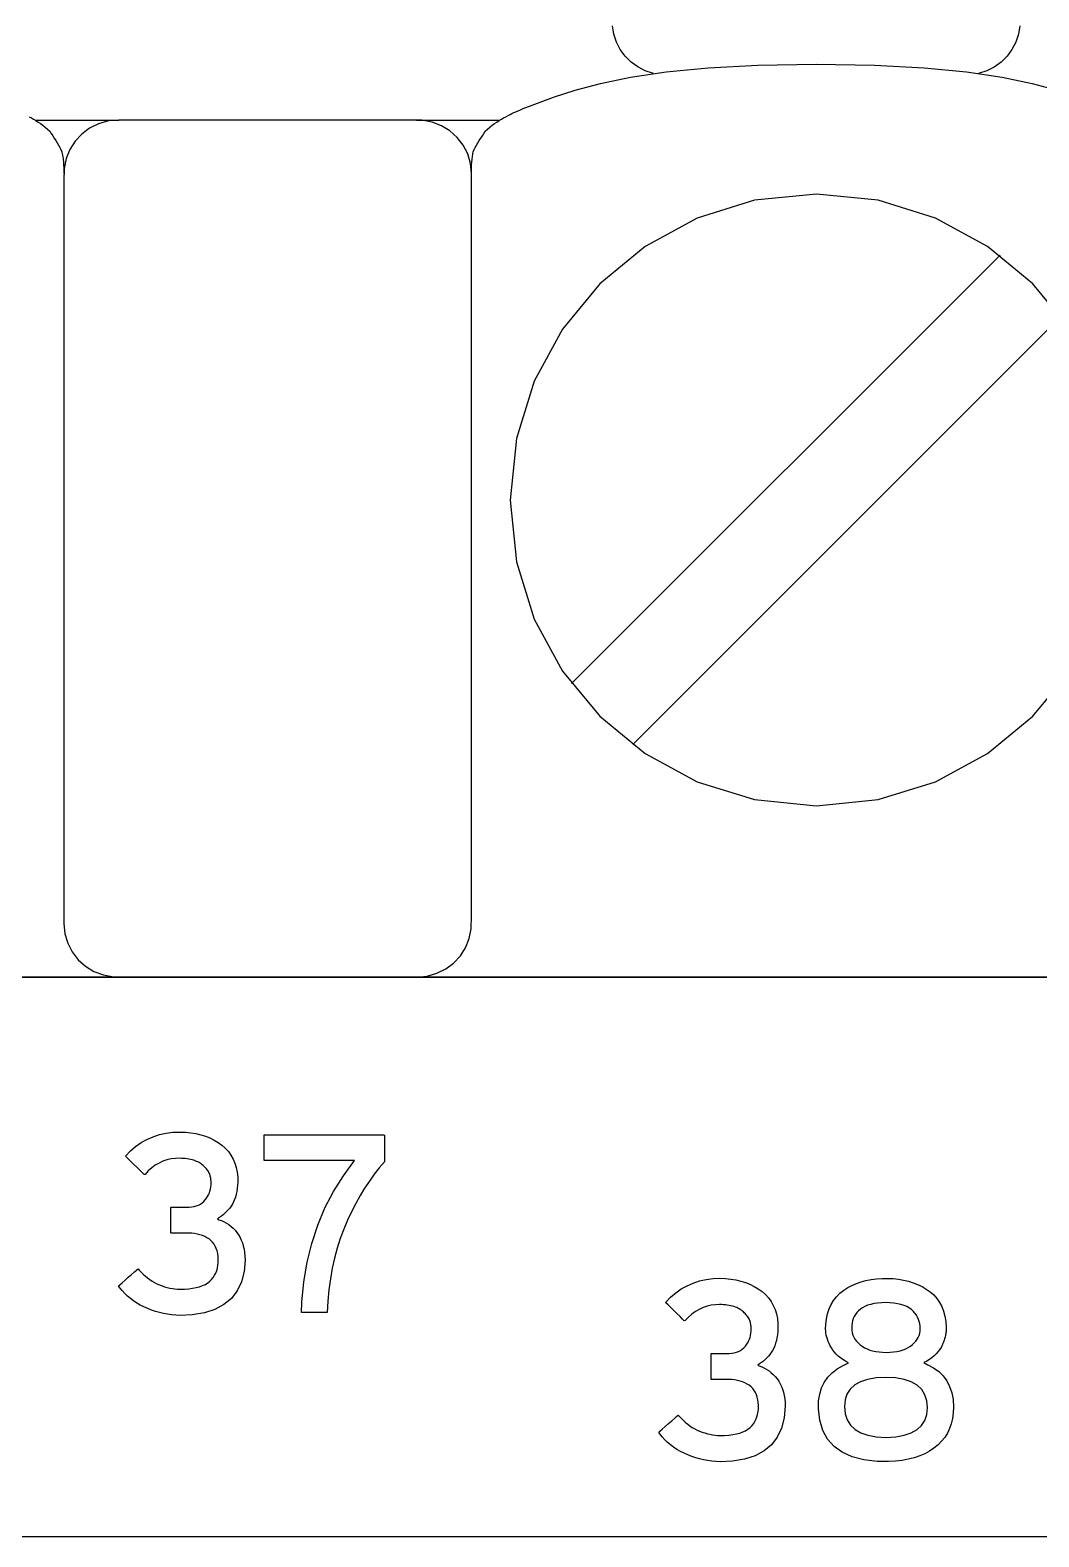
# Model space of a CAD drawing. Extents: x 1 to 47.7, y 0.2 to 35.
# Drawn here: x 38.941 to 39.492, y 8.915 to 9.739 of the extents above; entities that cross this region are included whole.
import ezdxf

# ---------------------------------------------------------------- set-up
doc = ezdxf.new("R2010")
doc.units = 0
doc.header["$MEASUREMENT"] = 0
for name, color, linetype in [('7_1__EMPTY_IO_BOARD_POSITI', 7, 'CONTINUOUS'), ('7_2___8__INDEPENDENT_INPUT', 7, 'CONTINUOUS'), ('7_3___8__OPTOISO_INDEPENDE', 7, 'CONTINUOUS'), ('7_4___24__OPTOISO_INDEPEND', 7, 'CONTINUOUS'), ('7_5___8__INDEPENDENT_INPUT', 7, 'CONTINUOUS'), ('7_6____8__INDEPENDENT_INPU', 7, 'CONTINUOUS'), ('7_7____8__OPTOISO_INDEPEND', 7, 'CONTINUOUS'), ('7_8____8__OPTOISO_INDEPEND', 7, 'CONTINUOUS'), ('8_0_____DWG', 7, 'CONTINUOUS')]:
    doc.layers.add(name, color=color, linetype=linetype)

msp = doc.modelspace()

# ---------------------------------------------------------------- linework, layer by layer
at = {"layer": '7_1__EMPTY_IO_BOARD_POSITI'}
msp.add_lwpolyline([(39.61043, 9.22089), (39.41458, 9.22089), (39.22398, 9.22089), (39.03986, 9.22089), (38.9506, 9.22089), (38.86342, 9.22089), (38.77848, 9.22089), (38.69591, 9.22089), (38.61588, 9.22089), (38.53854, 9.22089), (38.46404, 9.22089), (38.39254, 9.22089), (38.32419, 9.22089)], dxfattribs=at)
at = {"layer": '7_2___8__INDEPENDENT_INPUT'}
for points in [[(39.2817, 9.71513), (39.27726, 9.71663), (39.27317, 9.71875), (39.26949, 9.72143), (39.26627, 9.72463), (39.26359, 9.72827), (39.2615, 9.7323), (39.26007, 9.73666), (39.25935, 9.7413)], [(39.48205, 9.74129), (39.48132, 9.73663), (39.47987, 9.73225), (39.47776, 9.7282), (39.47505, 9.72456), (39.4718, 9.72137), (39.46808, 9.7187), (39.46395, 9.7166), (39.45947, 9.71513)], [(39.18228, 9.66046), (39.18229, 9.66196), (39.18231, 9.66353), (39.18236, 9.66513), (39.18244, 9.66673), (39.18256, 9.66829), (39.18273, 9.66978), (39.18296, 9.67115), (39.18325, 9.67237), (39.18367, 9.67352), (39.18426, 9.67476), (39.18495, 9.67602), (39.18571, 9.67728), (39.18652, 9.67855), (39.18735, 9.67982), (39.1882, 9.68109), (39.18902, 9.68235), (39.18982, 9.6836), (39.19104, 9.68475), (39.19235, 9.68582), (39.19364, 9.68681), (39.19489, 9.68774), (39.19614, 9.68861), (39.19737, 9.68941), (39.1986, 9.69017), (39.19983, 9.69088), (39.20107, 9.69154), (39.20224, 9.69216), (39.20333, 9.69272), (39.20438, 9.69325), (39.20545, 9.69376), (39.20656, 9.69427), (39.20776, 9.69479), (39.20908, 9.69536), (39.21058, 9.69598), (39.2169, 9.69846), (39.22718, 9.70227), (39.23897, 9.70609), (39.25279, 9.70975), (39.26916, 9.71311), (39.28862, 9.71599), (39.31169, 9.71825), (39.33889, 9.71972), (39.37076, 9.72025), (39.40262, 9.71972), (39.42982, 9.71825), (39.45288, 9.71599), (39.47234, 9.71311), (39.48871, 9.70975), (39.50253, 9.70609)], [(38.94043, 9.69154), (38.94166, 9.69088), (38.9429, 9.69017), (38.94413, 9.68941), (38.94536, 9.68861), (38.9466, 9.68774), (38.94786, 9.68681), (38.94914, 9.68582), (38.95045, 9.68475), (38.95168, 9.6836), (38.95247, 9.68235), (38.9533, 9.68109), (38.95414, 9.67982), (38.95498, 9.67855), (38.95578, 9.67728), (38.95654, 9.67602), (38.95723, 9.67476), (38.95783, 9.67352), (38.95825, 9.67237), (38.95856, 9.67115), (38.95881, 9.66978), (38.95902, 9.66829), (38.95918, 9.66673), (38.9593, 9.66513), (38.95937, 9.66353), (38.95942, 9.66196), (38.95943, 9.66046)], [(38.94389, 9.68971), (38.98943, 9.68971)], [(39.15229, 9.68971), (39.19784, 9.68971)], [(39.50951, 9.57531), (39.48908, 9.60011), (39.46433, 9.62057), (39.43591, 9.63603), (39.40452, 9.6458), (39.37082, 9.64921), (39.33707, 9.6458), (39.30564, 9.63603), (39.2772, 9.62057), (39.25242, 9.60011), (39.23198, 9.57531), (39.21655, 9.54687), (39.2068, 9.51546), (39.2034, 9.48175), (39.2068, 9.44807), (39.21655, 9.4167), (39.23198, 9.38832), (39.25242, 9.3636), (39.2772, 9.3432), (39.30564, 9.3278), (39.33707, 9.31807), (39.37082, 9.31468), (39.40452, 9.31807), (39.43591, 9.3278), (39.46433, 9.3432), (39.48908, 9.3636), (39.50951, 9.38832)], [(39.23698, 9.38152), (39.47125, 9.61579)], [(39.2704, 9.3481), (39.50467, 9.58237)], [(38.24842, 9.22096), (38.34084, 9.22096), (38.43995, 9.22096), (38.5453, 9.22096), (38.65643, 9.22096), (38.77291, 9.22096), (38.89429, 9.22096), (39.02013, 9.22096), (39.14997, 9.22096), (39.28338, 9.22096), (39.4199, 9.22096), (39.5591, 9.22096)]]:
    msp.add_lwpolyline(points, dxfattribs=at)
msp.add_lwpolyline([(39.18228, 9.66046), (39.18174, 9.66602), (39.18018, 9.67123), (39.17771, 9.67599), (39.17443, 9.68019), (39.17044, 9.68375), (39.16583, 9.68657), (39.16071, 9.68854), (39.15518, 9.68957), (39.15067, 9.68971), (39.13887, 9.68971), (39.11831, 9.68971), (39.09219, 9.68971), (39.06369, 9.68971), (39.03597, 9.68971), (39.01224, 9.68971), (38.99567, 9.68971), (38.98943, 9.68971), (38.98374, 9.68918), (38.9784, 9.68766), (38.97352, 9.68526), (38.9692, 9.68206), (38.96555, 9.67816), (38.96266, 9.67367), (38.96063, 9.66868), (38.95957, 9.66328), (38.95943, 9.65637), (38.95943, 9.62664), (38.95943, 9.57487), (38.95943, 9.50907), (38.95943, 9.43725), (38.95943, 9.36744), (38.95943, 9.30765), (38.95943, 9.2659), (38.95943, 9.2502), (38.95997, 9.24464), (38.96153, 9.23943), (38.964, 9.23467), (38.96729, 9.23047), (38.97128, 9.22691), (38.97589, 9.22409), (38.98101, 9.22212), (38.98655, 9.22109), (38.99106, 9.22096), (39.00286, 9.22096), (39.02341, 9.22096), (39.04953, 9.22096), (39.07804, 9.22096), (39.10575, 9.22096), (39.12948, 9.22096), (39.14606, 9.22096), (39.15229, 9.22096), (39.15799, 9.22148), (39.16333, 9.223), (39.1682, 9.2254), (39.17252, 9.2286), (39.17617, 9.2325), (39.17906, 9.23699), (39.18108, 9.24198), (39.18214, 9.24738), (39.18228, 9.25429), (39.18228, 9.28402), (39.18228, 9.33579), (39.18228, 9.40159), (39.18228, 9.47341), (39.18228, 9.54322), (39.18228, 9.60301), (39.18228, 9.64476)], close=True, dxfattribs=at)
at = {"layer": '7_3___8__OPTOISO_INDEPENDE'}
for points in [[(39.2817, 9.71513), (39.27726, 9.71663), (39.27317, 9.71875), (39.26949, 9.72143), (39.26627, 9.72463), (39.26359, 9.72827), (39.2615, 9.7323), (39.26007, 9.73666), (39.25935, 9.7413)], [(39.48205, 9.74129), (39.48132, 9.73663), (39.47987, 9.73225), (39.47776, 9.7282), (39.47505, 9.72456), (39.4718, 9.72137), (39.46808, 9.7187), (39.46395, 9.7166), (39.45947, 9.71513)], [(39.18228, 9.66046), (39.18229, 9.66196), (39.18231, 9.66353), (39.18236, 9.66513), (39.18244, 9.66673), (39.18256, 9.66829), (39.18273, 9.66978), (39.18296, 9.67115), (39.18325, 9.67237), (39.18367, 9.67352), (39.18426, 9.67476), (39.18495, 9.67602), (39.18571, 9.67728), (39.18652, 9.67855), (39.18735, 9.67982), (39.1882, 9.68109), (39.18902, 9.68235), (39.18982, 9.6836), (39.19104, 9.68475), (39.19235, 9.68582), (39.19364, 9.68681), (39.19489, 9.68774), (39.19614, 9.68861), (39.19737, 9.68941), (39.1986, 9.69017), (39.19983, 9.69088), (39.20107, 9.69154), (39.20224, 9.69216), (39.20333, 9.69272), (39.20438, 9.69325), (39.20545, 9.69376), (39.20656, 9.69427), (39.20776, 9.69479), (39.20908, 9.69536), (39.21058, 9.69598), (39.2169, 9.69846), (39.22718, 9.70227), (39.23897, 9.70609), (39.25279, 9.70975), (39.26916, 9.71311), (39.28862, 9.71599), (39.31169, 9.71825), (39.33889, 9.71972), (39.37076, 9.72025), (39.40262, 9.71972), (39.42982, 9.71825), (39.45288, 9.71599), (39.47234, 9.71311), (39.48871, 9.70975), (39.50253, 9.70609)], [(38.94043, 9.69154), (38.94166, 9.69088), (38.9429, 9.69017), (38.94413, 9.68941), (38.94536, 9.68861), (38.9466, 9.68774), (38.94786, 9.68681), (38.94914, 9.68582), (38.95045, 9.68475), (38.95168, 9.6836), (38.95247, 9.68235), (38.9533, 9.68109), (38.95414, 9.67982), (38.95498, 9.67855), (38.95578, 9.67728), (38.95654, 9.67602), (38.95723, 9.67476), (38.95783, 9.67352), (38.95825, 9.67237), (38.95856, 9.67115), (38.95881, 9.66978), (38.95902, 9.66829), (38.95918, 9.66673), (38.9593, 9.66513), (38.95937, 9.66353), (38.95942, 9.66196), (38.95943, 9.66046)], [(38.94389, 9.68971), (38.98943, 9.68971)], [(39.15229, 9.68971), (39.19784, 9.68971)], [(39.50951, 9.57531), (39.48908, 9.60011), (39.46433, 9.62057), (39.43591, 9.63603), (39.40452, 9.6458), (39.37082, 9.64921), (39.33707, 9.6458), (39.30564, 9.63603), (39.2772, 9.62057), (39.25242, 9.60011), (39.23198, 9.57531), (39.21655, 9.54687), (39.2068, 9.51546), (39.2034, 9.48175), (39.2068, 9.44807), (39.21655, 9.4167), (39.23198, 9.38832), (39.25242, 9.3636), (39.2772, 9.3432), (39.30564, 9.3278), (39.33707, 9.31807), (39.37082, 9.31468), (39.40452, 9.31807), (39.43591, 9.3278), (39.46433, 9.3432), (39.48908, 9.3636), (39.50951, 9.38832)], [(39.23698, 9.38152), (39.47125, 9.61579)], [(39.2704, 9.3481), (39.50467, 9.58237)], [(38.24842, 9.22096), (38.34084, 9.22096), (38.43995, 9.22096), (38.5453, 9.22096), (38.65643, 9.22096), (38.77291, 9.22096), (38.89429, 9.22096), (39.02013, 9.22096), (39.14997, 9.22096), (39.28338, 9.22096), (39.4199, 9.22096), (39.5591, 9.22096)]]:
    msp.add_lwpolyline(points, dxfattribs=at)
msp.add_lwpolyline([(39.18228, 9.66046), (39.18174, 9.66602), (39.18018, 9.67123), (39.17771, 9.67599), (39.17443, 9.68019), (39.17044, 9.68375), (39.16583, 9.68657), (39.16071, 9.68854), (39.15518, 9.68957), (39.15067, 9.68971), (39.13887, 9.68971), (39.11831, 9.68971), (39.09219, 9.68971), (39.06369, 9.68971), (39.03597, 9.68971), (39.01224, 9.68971), (38.99567, 9.68971), (38.98943, 9.68971), (38.98374, 9.68918), (38.9784, 9.68766), (38.97352, 9.68526), (38.9692, 9.68206), (38.96555, 9.67816), (38.96266, 9.67367), (38.96063, 9.66868), (38.95957, 9.66328), (38.95943, 9.65637), (38.95943, 9.62664), (38.95943, 9.57487), (38.95943, 9.50907), (38.95943, 9.43725), (38.95943, 9.36744), (38.95943, 9.30765), (38.95943, 9.2659), (38.95943, 9.2502), (38.95997, 9.24464), (38.96153, 9.23943), (38.964, 9.23467), (38.96729, 9.23047), (38.97128, 9.22691), (38.97589, 9.22409), (38.98101, 9.22212), (38.98655, 9.22109), (38.99106, 9.22096), (39.00286, 9.22096), (39.02341, 9.22096), (39.04953, 9.22096), (39.07804, 9.22096), (39.10575, 9.22096), (39.12948, 9.22096), (39.14606, 9.22096), (39.15229, 9.22096), (39.15799, 9.22148), (39.16333, 9.223), (39.1682, 9.2254), (39.17252, 9.2286), (39.17617, 9.2325), (39.17906, 9.23699), (39.18108, 9.24198), (39.18214, 9.24738), (39.18228, 9.25429), (39.18228, 9.28402), (39.18228, 9.33579), (39.18228, 9.40159), (39.18228, 9.47341), (39.18228, 9.54322), (39.18228, 9.60301), (39.18228, 9.64476)], close=True, dxfattribs=at)
at = {"layer": '7_4___24__OPTOISO_INDEPEND'}
for points in [[(39.2817, 9.71513), (39.27726, 9.71663), (39.27317, 9.71875), (39.26949, 9.72143), (39.26627, 9.72463), (39.26359, 9.72827), (39.2615, 9.7323), (39.26007, 9.73666), (39.25935, 9.7413)], [(39.48205, 9.74129), (39.48132, 9.73663), (39.47987, 9.73225), (39.47776, 9.7282), (39.47505, 9.72456), (39.4718, 9.72137), (39.46808, 9.7187), (39.46395, 9.7166), (39.45947, 9.71513)], [(39.18228, 9.66046), (39.18229, 9.66196), (39.18231, 9.66353), (39.18236, 9.66513), (39.18244, 9.66673), (39.18256, 9.66829), (39.18273, 9.66978), (39.18296, 9.67115), (39.18325, 9.67237), (39.18367, 9.67352), (39.18426, 9.67476), (39.18495, 9.67602), (39.18571, 9.67728), (39.18652, 9.67855), (39.18735, 9.67982), (39.1882, 9.68109), (39.18902, 9.68235), (39.18982, 9.6836), (39.19104, 9.68475), (39.19235, 9.68582), (39.19364, 9.68681), (39.19489, 9.68774), (39.19614, 9.68861), (39.19737, 9.68941), (39.1986, 9.69017), (39.19983, 9.69088), (39.20107, 9.69154), (39.20224, 9.69216), (39.20333, 9.69272), (39.20438, 9.69325), (39.20545, 9.69376), (39.20656, 9.69427), (39.20776, 9.69479), (39.20908, 9.69536), (39.21058, 9.69598), (39.2169, 9.69846), (39.22718, 9.70227), (39.23897, 9.70609), (39.25279, 9.70975), (39.26916, 9.71311), (39.28862, 9.71599), (39.31169, 9.71825), (39.33889, 9.71972), (39.37076, 9.72025), (39.40262, 9.71972), (39.42982, 9.71825), (39.45288, 9.71599), (39.47234, 9.71311), (39.48871, 9.70975), (39.50253, 9.70609)], [(38.94043, 9.69154), (38.94166, 9.69088), (38.9429, 9.69017), (38.94413, 9.68941), (38.94536, 9.68861), (38.9466, 9.68774), (38.94786, 9.68681), (38.94914, 9.68582), (38.95045, 9.68475), (38.95168, 9.6836), (38.95247, 9.68235), (38.9533, 9.68109), (38.95414, 9.67982), (38.95498, 9.67855), (38.95578, 9.67728), (38.95654, 9.67602), (38.95723, 9.67476), (38.95783, 9.67352), (38.95825, 9.67237), (38.95856, 9.67115), (38.95881, 9.66978), (38.95902, 9.66829), (38.95918, 9.66673), (38.9593, 9.66513), (38.95937, 9.66353), (38.95942, 9.66196), (38.95943, 9.66046)], [(38.94389, 9.68971), (38.98943, 9.68971)], [(39.15229, 9.68971), (39.19784, 9.68971)], [(39.50951, 9.57531), (39.48908, 9.60011), (39.46433, 9.62057), (39.43591, 9.63603), (39.40452, 9.6458), (39.37082, 9.64921), (39.33707, 9.6458), (39.30564, 9.63603), (39.2772, 9.62057), (39.25242, 9.60011), (39.23198, 9.57531), (39.21655, 9.54687), (39.2068, 9.51546), (39.2034, 9.48175), (39.2068, 9.44807), (39.21655, 9.4167), (39.23198, 9.38832), (39.25242, 9.3636), (39.2772, 9.3432), (39.30564, 9.3278), (39.33707, 9.31807), (39.37082, 9.31468), (39.40452, 9.31807), (39.43591, 9.3278), (39.46433, 9.3432), (39.48908, 9.3636), (39.50951, 9.38832)], [(39.23698, 9.38152), (39.47125, 9.61579)], [(39.2704, 9.3481), (39.50467, 9.58237)], [(38.24842, 9.22096), (38.34084, 9.22096), (38.43995, 9.22096), (38.5453, 9.22096), (38.65643, 9.22096), (38.77291, 9.22096), (38.89429, 9.22096), (39.02013, 9.22096), (39.14997, 9.22096), (39.28338, 9.22096), (39.4199, 9.22096), (39.5591, 9.22096)]]:
    msp.add_lwpolyline(points, dxfattribs=at)
msp.add_lwpolyline([(39.18228, 9.66046), (39.18174, 9.66602), (39.18018, 9.67123), (39.17771, 9.67599), (39.17443, 9.68019), (39.17044, 9.68375), (39.16583, 9.68657), (39.16071, 9.68854), (39.15518, 9.68957), (39.15067, 9.68971), (39.13887, 9.68971), (39.11831, 9.68971), (39.09219, 9.68971), (39.06369, 9.68971), (39.03597, 9.68971), (39.01224, 9.68971), (38.99567, 9.68971), (38.98943, 9.68971), (38.98374, 9.68918), (38.9784, 9.68766), (38.97352, 9.68526), (38.9692, 9.68206), (38.96555, 9.67816), (38.96266, 9.67367), (38.96063, 9.66868), (38.95957, 9.66328), (38.95943, 9.65637), (38.95943, 9.62664), (38.95943, 9.57487), (38.95943, 9.50907), (38.95943, 9.43725), (38.95943, 9.36744), (38.95943, 9.30765), (38.95943, 9.2659), (38.95943, 9.2502), (38.95997, 9.24464), (38.96153, 9.23943), (38.964, 9.23467), (38.96729, 9.23047), (38.97128, 9.22691), (38.97589, 9.22409), (38.98101, 9.22212), (38.98655, 9.22109), (38.99106, 9.22096), (39.00286, 9.22096), (39.02341, 9.22096), (39.04953, 9.22096), (39.07804, 9.22096), (39.10575, 9.22096), (39.12948, 9.22096), (39.14606, 9.22096), (39.15229, 9.22096), (39.15799, 9.22148), (39.16333, 9.223), (39.1682, 9.2254), (39.17252, 9.2286), (39.17617, 9.2325), (39.17906, 9.23699), (39.18108, 9.24198), (39.18214, 9.24738), (39.18228, 9.25429), (39.18228, 9.28402), (39.18228, 9.33579), (39.18228, 9.40159), (39.18228, 9.47341), (39.18228, 9.54322), (39.18228, 9.60301), (39.18228, 9.64476)], close=True, dxfattribs=at)
at = {"layer": '7_5___8__INDEPENDENT_INPUT'}
for points in [[(39.2817, 9.71513), (39.27726, 9.71663), (39.27317, 9.71875), (39.26949, 9.72143), (39.26627, 9.72463), (39.26359, 9.72827), (39.2615, 9.7323), (39.26007, 9.73666), (39.25935, 9.7413)], [(39.48205, 9.74129), (39.48132, 9.73663), (39.47987, 9.73225), (39.47776, 9.7282), (39.47505, 9.72456), (39.4718, 9.72137), (39.46808, 9.7187), (39.46395, 9.7166), (39.45947, 9.71513)], [(39.18228, 9.66046), (39.18229, 9.66196), (39.18231, 9.66353), (39.18236, 9.66513), (39.18244, 9.66673), (39.18256, 9.66829), (39.18273, 9.66978), (39.18296, 9.67115), (39.18325, 9.67237), (39.18367, 9.67352), (39.18426, 9.67476), (39.18495, 9.67602), (39.18571, 9.67728), (39.18652, 9.67855), (39.18735, 9.67982), (39.1882, 9.68109), (39.18902, 9.68235), (39.18982, 9.6836), (39.19104, 9.68475), (39.19235, 9.68582), (39.19364, 9.68681), (39.19489, 9.68774), (39.19614, 9.68861), (39.19737, 9.68941), (39.1986, 9.69017), (39.19983, 9.69088), (39.20107, 9.69154), (39.20224, 9.69216), (39.20333, 9.69272), (39.20438, 9.69325), (39.20545, 9.69376), (39.20656, 9.69427), (39.20776, 9.69479), (39.20908, 9.69536), (39.21058, 9.69598), (39.2169, 9.69846), (39.22718, 9.70227), (39.23897, 9.70609), (39.25279, 9.70975), (39.26916, 9.71311), (39.28862, 9.71599), (39.31169, 9.71825), (39.33889, 9.71972), (39.37076, 9.72025), (39.40262, 9.71972), (39.42982, 9.71825), (39.45288, 9.71599), (39.47234, 9.71311), (39.48871, 9.70975), (39.50253, 9.70609)], [(38.94043, 9.69154), (38.94166, 9.69088), (38.9429, 9.69017), (38.94413, 9.68941), (38.94536, 9.68861), (38.9466, 9.68774), (38.94786, 9.68681), (38.94914, 9.68582), (38.95045, 9.68475), (38.95168, 9.6836), (38.95247, 9.68235), (38.9533, 9.68109), (38.95414, 9.67982), (38.95498, 9.67855), (38.95578, 9.67728), (38.95654, 9.67602), (38.95723, 9.67476), (38.95783, 9.67352), (38.95825, 9.67237), (38.95856, 9.67115), (38.95881, 9.66978), (38.95902, 9.66829), (38.95918, 9.66673), (38.9593, 9.66513), (38.95937, 9.66353), (38.95942, 9.66196), (38.95943, 9.66046)], [(38.94389, 9.68971), (38.98943, 9.68971)], [(39.15229, 9.68971), (39.19784, 9.68971)], [(39.50951, 9.57531), (39.48908, 9.60011), (39.46433, 9.62057), (39.43591, 9.63603), (39.40452, 9.6458), (39.37082, 9.64921), (39.33707, 9.6458), (39.30564, 9.63603), (39.2772, 9.62057), (39.25242, 9.60011), (39.23198, 9.57531), (39.21655, 9.54687), (39.2068, 9.51546), (39.2034, 9.48175), (39.2068, 9.44807), (39.21655, 9.4167), (39.23198, 9.38832), (39.25242, 9.3636), (39.2772, 9.3432), (39.30564, 9.3278), (39.33707, 9.31807), (39.37082, 9.31468), (39.40452, 9.31807), (39.43591, 9.3278), (39.46433, 9.3432), (39.48908, 9.3636), (39.50951, 9.38832)], [(39.23698, 9.38152), (39.47125, 9.61579)], [(39.2704, 9.3481), (39.50467, 9.58237)], [(38.24842, 9.22096), (38.34084, 9.22096), (38.43995, 9.22096), (38.5453, 9.22096), (38.65643, 9.22096), (38.77291, 9.22096), (38.89429, 9.22096), (39.02013, 9.22096), (39.14997, 9.22096), (39.28338, 9.22096), (39.4199, 9.22096), (39.5591, 9.22096)]]:
    msp.add_lwpolyline(points, dxfattribs=at)
msp.add_lwpolyline([(39.18228, 9.66046), (39.18174, 9.66602), (39.18018, 9.67123), (39.17771, 9.67599), (39.17443, 9.68019), (39.17044, 9.68375), (39.16583, 9.68657), (39.16071, 9.68854), (39.15518, 9.68957), (39.15067, 9.68971), (39.13887, 9.68971), (39.11831, 9.68971), (39.09219, 9.68971), (39.06369, 9.68971), (39.03597, 9.68971), (39.01224, 9.68971), (38.99567, 9.68971), (38.98943, 9.68971), (38.98374, 9.68918), (38.9784, 9.68766), (38.97352, 9.68526), (38.9692, 9.68206), (38.96555, 9.67816), (38.96266, 9.67367), (38.96063, 9.66868), (38.95957, 9.66328), (38.95943, 9.65637), (38.95943, 9.62664), (38.95943, 9.57487), (38.95943, 9.50907), (38.95943, 9.43725), (38.95943, 9.36744), (38.95943, 9.30765), (38.95943, 9.2659), (38.95943, 9.2502), (38.95997, 9.24464), (38.96153, 9.23943), (38.964, 9.23467), (38.96729, 9.23047), (38.97128, 9.22691), (38.97589, 9.22409), (38.98101, 9.22212), (38.98655, 9.22109), (38.99106, 9.22096), (39.00286, 9.22096), (39.02341, 9.22096), (39.04953, 9.22096), (39.07804, 9.22096), (39.10575, 9.22096), (39.12948, 9.22096), (39.14606, 9.22096), (39.15229, 9.22096), (39.15799, 9.22148), (39.16333, 9.223), (39.1682, 9.2254), (39.17252, 9.2286), (39.17617, 9.2325), (39.17906, 9.23699), (39.18108, 9.24198), (39.18214, 9.24738), (39.18228, 9.25429), (39.18228, 9.28402), (39.18228, 9.33579), (39.18228, 9.40159), (39.18228, 9.47341), (39.18228, 9.54322), (39.18228, 9.60301), (39.18228, 9.64476)], close=True, dxfattribs=at)
at = {"layer": '7_6____8__INDEPENDENT_INPU'}
for points in [[(39.2817, 9.71513), (39.27726, 9.71663), (39.27317, 9.71875), (39.26949, 9.72143), (39.26627, 9.72463), (39.26359, 9.72827), (39.2615, 9.7323), (39.26007, 9.73666), (39.25935, 9.7413)], [(39.48205, 9.74129), (39.48132, 9.73663), (39.47987, 9.73225), (39.47776, 9.7282), (39.47505, 9.72456), (39.4718, 9.72137), (39.46808, 9.7187), (39.46395, 9.7166), (39.45947, 9.71513)], [(39.18228, 9.66046), (39.18229, 9.66196), (39.18231, 9.66353), (39.18236, 9.66513), (39.18244, 9.66673), (39.18256, 9.66829), (39.18273, 9.66978), (39.18296, 9.67115), (39.18325, 9.67237), (39.18367, 9.67352), (39.18426, 9.67476), (39.18495, 9.67602), (39.18571, 9.67728), (39.18652, 9.67855), (39.18735, 9.67982), (39.1882, 9.68109), (39.18902, 9.68235), (39.18982, 9.6836), (39.19104, 9.68475), (39.19235, 9.68582), (39.19364, 9.68681), (39.19489, 9.68774), (39.19614, 9.68861), (39.19737, 9.68941), (39.1986, 9.69017), (39.19983, 9.69088), (39.20107, 9.69154), (39.20224, 9.69216), (39.20333, 9.69272), (39.20438, 9.69325), (39.20545, 9.69376), (39.20656, 9.69427), (39.20776, 9.69479), (39.20908, 9.69536), (39.21058, 9.69598), (39.2169, 9.69846), (39.22718, 9.70227), (39.23897, 9.70609), (39.25279, 9.70975), (39.26916, 9.71311), (39.28862, 9.71599), (39.31169, 9.71825), (39.33889, 9.71972), (39.37076, 9.72025), (39.40262, 9.71972), (39.42982, 9.71825), (39.45288, 9.71599), (39.47234, 9.71311), (39.48871, 9.70975), (39.50253, 9.70609)], [(38.94043, 9.69154), (38.94166, 9.69088), (38.9429, 9.69017), (38.94413, 9.68941), (38.94536, 9.68861), (38.9466, 9.68774), (38.94786, 9.68681), (38.94914, 9.68582), (38.95045, 9.68475), (38.95168, 9.6836), (38.95247, 9.68235), (38.9533, 9.68109), (38.95414, 9.67982), (38.95498, 9.67855), (38.95578, 9.67728), (38.95654, 9.67602), (38.95723, 9.67476), (38.95783, 9.67352), (38.95825, 9.67237), (38.95856, 9.67115), (38.95881, 9.66978), (38.95902, 9.66829), (38.95918, 9.66673), (38.9593, 9.66513), (38.95937, 9.66353), (38.95942, 9.66196), (38.95943, 9.66046)], [(38.94389, 9.68971), (38.98943, 9.68971)], [(39.15229, 9.68971), (39.19784, 9.68971)], [(39.50951, 9.57531), (39.48908, 9.60011), (39.46433, 9.62057), (39.43591, 9.63603), (39.40452, 9.6458), (39.37082, 9.64921), (39.33707, 9.6458), (39.30564, 9.63603), (39.2772, 9.62057), (39.25242, 9.60011), (39.23198, 9.57531), (39.21655, 9.54687), (39.2068, 9.51546), (39.2034, 9.48175), (39.2068, 9.44807), (39.21655, 9.4167), (39.23198, 9.38832), (39.25242, 9.3636), (39.2772, 9.3432), (39.30564, 9.3278), (39.33707, 9.31807), (39.37082, 9.31468), (39.40452, 9.31807), (39.43591, 9.3278), (39.46433, 9.3432), (39.48908, 9.3636), (39.50951, 9.38832)], [(39.23698, 9.38152), (39.47125, 9.61579)], [(39.2704, 9.3481), (39.50467, 9.58237)], [(38.24842, 9.22096), (38.34084, 9.22096), (38.43995, 9.22096), (38.5453, 9.22096), (38.65643, 9.22096), (38.77291, 9.22096), (38.89429, 9.22096), (39.02013, 9.22096), (39.14997, 9.22096), (39.28338, 9.22096), (39.4199, 9.22096), (39.5591, 9.22096)]]:
    msp.add_lwpolyline(points, dxfattribs=at)
msp.add_lwpolyline([(39.18228, 9.66046), (39.18174, 9.66602), (39.18018, 9.67123), (39.17771, 9.67599), (39.17443, 9.68019), (39.17044, 9.68375), (39.16583, 9.68657), (39.16071, 9.68854), (39.15518, 9.68957), (39.15067, 9.68971), (39.13887, 9.68971), (39.11831, 9.68971), (39.09219, 9.68971), (39.06369, 9.68971), (39.03597, 9.68971), (39.01224, 9.68971), (38.99567, 9.68971), (38.98943, 9.68971), (38.98374, 9.68918), (38.9784, 9.68766), (38.97352, 9.68526), (38.9692, 9.68206), (38.96555, 9.67816), (38.96266, 9.67367), (38.96063, 9.66868), (38.95957, 9.66328), (38.95943, 9.65637), (38.95943, 9.62664), (38.95943, 9.57487), (38.95943, 9.50907), (38.95943, 9.43725), (38.95943, 9.36744), (38.95943, 9.30765), (38.95943, 9.2659), (38.95943, 9.2502), (38.95997, 9.24464), (38.96153, 9.23943), (38.964, 9.23467), (38.96729, 9.23047), (38.97128, 9.22691), (38.97589, 9.22409), (38.98101, 9.22212), (38.98655, 9.22109), (38.99106, 9.22096), (39.00286, 9.22096), (39.02341, 9.22096), (39.04953, 9.22096), (39.07804, 9.22096), (39.10575, 9.22096), (39.12948, 9.22096), (39.14606, 9.22096), (39.15229, 9.22096), (39.15799, 9.22148), (39.16333, 9.223), (39.1682, 9.2254), (39.17252, 9.2286), (39.17617, 9.2325), (39.17906, 9.23699), (39.18108, 9.24198), (39.18214, 9.24738), (39.18228, 9.25429), (39.18228, 9.28402), (39.18228, 9.33579), (39.18228, 9.40159), (39.18228, 9.47341), (39.18228, 9.54322), (39.18228, 9.60301), (39.18228, 9.64476)], close=True, dxfattribs=at)
at = {"layer": '7_7____8__OPTOISO_INDEPEND'}
for points in [[(39.2817, 9.71513), (39.27726, 9.71663), (39.27317, 9.71875), (39.26949, 9.72143), (39.26627, 9.72463), (39.26359, 9.72827), (39.2615, 9.7323), (39.26007, 9.73666), (39.25935, 9.7413)], [(39.48205, 9.74129), (39.48132, 9.73663), (39.47987, 9.73225), (39.47776, 9.7282), (39.47505, 9.72456), (39.4718, 9.72137), (39.46808, 9.7187), (39.46395, 9.7166), (39.45947, 9.71513)], [(39.18228, 9.66046), (39.18229, 9.66196), (39.18231, 9.66353), (39.18236, 9.66513), (39.18244, 9.66673), (39.18256, 9.66829), (39.18273, 9.66978), (39.18296, 9.67115), (39.18325, 9.67237), (39.18367, 9.67352), (39.18426, 9.67476), (39.18495, 9.67602), (39.18571, 9.67728), (39.18652, 9.67855), (39.18735, 9.67982), (39.1882, 9.68109), (39.18902, 9.68235), (39.18982, 9.6836), (39.19104, 9.68475), (39.19235, 9.68582), (39.19364, 9.68681), (39.19489, 9.68774), (39.19614, 9.68861), (39.19737, 9.68941), (39.1986, 9.69017), (39.19983, 9.69088), (39.20107, 9.69154), (39.20224, 9.69216), (39.20333, 9.69272), (39.20438, 9.69325), (39.20545, 9.69376), (39.20656, 9.69427), (39.20776, 9.69479), (39.20908, 9.69536), (39.21058, 9.69598), (39.2169, 9.69846), (39.22718, 9.70227), (39.23897, 9.70609), (39.25279, 9.70975), (39.26916, 9.71311), (39.28862, 9.71599), (39.31169, 9.71825), (39.33889, 9.71972), (39.37076, 9.72025), (39.40262, 9.71972), (39.42982, 9.71825), (39.45288, 9.71599), (39.47234, 9.71311), (39.48871, 9.70975), (39.50253, 9.70609)], [(38.94043, 9.69154), (38.94166, 9.69088), (38.9429, 9.69017), (38.94413, 9.68941), (38.94536, 9.68861), (38.9466, 9.68774), (38.94786, 9.68681), (38.94914, 9.68582), (38.95045, 9.68475), (38.95168, 9.6836), (38.95247, 9.68235), (38.9533, 9.68109), (38.95414, 9.67982), (38.95498, 9.67855), (38.95578, 9.67728), (38.95654, 9.67602), (38.95723, 9.67476), (38.95783, 9.67352), (38.95825, 9.67237), (38.95856, 9.67115), (38.95881, 9.66978), (38.95902, 9.66829), (38.95918, 9.66673), (38.9593, 9.66513), (38.95937, 9.66353), (38.95942, 9.66196), (38.95943, 9.66046)], [(38.94389, 9.68971), (38.98943, 9.68971)], [(39.15229, 9.68971), (39.19784, 9.68971)], [(39.50951, 9.57531), (39.48908, 9.60011), (39.46433, 9.62057), (39.43591, 9.63603), (39.40452, 9.6458), (39.37082, 9.64921), (39.33707, 9.6458), (39.30564, 9.63603), (39.2772, 9.62057), (39.25242, 9.60011), (39.23198, 9.57531), (39.21655, 9.54687), (39.2068, 9.51546), (39.2034, 9.48175), (39.2068, 9.44807), (39.21655, 9.4167), (39.23198, 9.38832), (39.25242, 9.3636), (39.2772, 9.3432), (39.30564, 9.3278), (39.33707, 9.31807), (39.37082, 9.31468), (39.40452, 9.31807), (39.43591, 9.3278), (39.46433, 9.3432), (39.48908, 9.3636), (39.50951, 9.38832)], [(39.23698, 9.38152), (39.47125, 9.61579)], [(39.2704, 9.3481), (39.50467, 9.58237)], [(38.24842, 9.22096), (38.34084, 9.22096), (38.43995, 9.22096), (38.5453, 9.22096), (38.65643, 9.22096), (38.77291, 9.22096), (38.89429, 9.22096), (39.02013, 9.22096), (39.14997, 9.22096), (39.28338, 9.22096), (39.4199, 9.22096), (39.5591, 9.22096)]]:
    msp.add_lwpolyline(points, dxfattribs=at)
msp.add_lwpolyline([(39.18228, 9.66046), (39.18174, 9.66602), (39.18018, 9.67123), (39.17771, 9.67599), (39.17443, 9.68019), (39.17044, 9.68375), (39.16583, 9.68657), (39.16071, 9.68854), (39.15518, 9.68957), (39.15067, 9.68971), (39.13887, 9.68971), (39.11831, 9.68971), (39.09219, 9.68971), (39.06369, 9.68971), (39.03597, 9.68971), (39.01224, 9.68971), (38.99567, 9.68971), (38.98943, 9.68971), (38.98374, 9.68918), (38.9784, 9.68766), (38.97352, 9.68526), (38.9692, 9.68206), (38.96555, 9.67816), (38.96266, 9.67367), (38.96063, 9.66868), (38.95957, 9.66328), (38.95943, 9.65637), (38.95943, 9.62664), (38.95943, 9.57487), (38.95943, 9.50907), (38.95943, 9.43725), (38.95943, 9.36744), (38.95943, 9.30765), (38.95943, 9.2659), (38.95943, 9.2502), (38.95997, 9.24464), (38.96153, 9.23943), (38.964, 9.23467), (38.96729, 9.23047), (38.97128, 9.22691), (38.97589, 9.22409), (38.98101, 9.22212), (38.98655, 9.22109), (38.99106, 9.22096), (39.00286, 9.22096), (39.02341, 9.22096), (39.04953, 9.22096), (39.07804, 9.22096), (39.10575, 9.22096), (39.12948, 9.22096), (39.14606, 9.22096), (39.15229, 9.22096), (39.15799, 9.22148), (39.16333, 9.223), (39.1682, 9.2254), (39.17252, 9.2286), (39.17617, 9.2325), (39.17906, 9.23699), (39.18108, 9.24198), (39.18214, 9.24738), (39.18228, 9.25429), (39.18228, 9.28402), (39.18228, 9.33579), (39.18228, 9.40159), (39.18228, 9.47341), (39.18228, 9.54322), (39.18228, 9.60301), (39.18228, 9.64476)], close=True, dxfattribs=at)
at = {"layer": '7_8____8__OPTOISO_INDEPEND'}
for points in [[(39.2817, 9.71513), (39.27726, 9.71663), (39.27317, 9.71875), (39.26949, 9.72143), (39.26627, 9.72463), (39.26359, 9.72827), (39.2615, 9.7323), (39.26007, 9.73666), (39.25935, 9.7413)], [(39.48205, 9.74129), (39.48132, 9.73663), (39.47987, 9.73225), (39.47776, 9.7282), (39.47505, 9.72456), (39.4718, 9.72137), (39.46808, 9.7187), (39.46395, 9.7166), (39.45947, 9.71513)], [(39.18228, 9.66046), (39.18229, 9.66196), (39.18231, 9.66353), (39.18236, 9.66513), (39.18244, 9.66673), (39.18256, 9.66829), (39.18273, 9.66978), (39.18296, 9.67115), (39.18325, 9.67237), (39.18367, 9.67352), (39.18426, 9.67476), (39.18495, 9.67602), (39.18571, 9.67728), (39.18652, 9.67855), (39.18735, 9.67982), (39.1882, 9.68109), (39.18902, 9.68235), (39.18982, 9.6836), (39.19104, 9.68475), (39.19235, 9.68582), (39.19364, 9.68681), (39.19489, 9.68774), (39.19614, 9.68861), (39.19737, 9.68941), (39.1986, 9.69017), (39.19983, 9.69088), (39.20107, 9.69154), (39.20224, 9.69216), (39.20333, 9.69272), (39.20438, 9.69325), (39.20545, 9.69376), (39.20656, 9.69427), (39.20776, 9.69479), (39.20908, 9.69536), (39.21058, 9.69598), (39.2169, 9.69846), (39.22718, 9.70227), (39.23897, 9.70609), (39.25279, 9.70975), (39.26916, 9.71311), (39.28862, 9.71599), (39.31169, 9.71825), (39.33889, 9.71972), (39.37076, 9.72025), (39.40262, 9.71972), (39.42982, 9.71825), (39.45288, 9.71599), (39.47234, 9.71311), (39.48871, 9.70975), (39.50253, 9.70609)], [(38.94043, 9.69154), (38.94166, 9.69088), (38.9429, 9.69017), (38.94413, 9.68941), (38.94536, 9.68861), (38.9466, 9.68774), (38.94786, 9.68681), (38.94914, 9.68582), (38.95045, 9.68475), (38.95168, 9.6836), (38.95247, 9.68235), (38.9533, 9.68109), (38.95414, 9.67982), (38.95498, 9.67855), (38.95578, 9.67728), (38.95654, 9.67602), (38.95723, 9.67476), (38.95783, 9.67352), (38.95825, 9.67237), (38.95856, 9.67115), (38.95881, 9.66978), (38.95902, 9.66829), (38.95918, 9.66673), (38.9593, 9.66513), (38.95937, 9.66353), (38.95942, 9.66196), (38.95943, 9.66046)], [(38.94389, 9.68971), (38.98943, 9.68971)], [(39.15229, 9.68971), (39.19784, 9.68971)], [(39.50951, 9.57531), (39.48908, 9.60011), (39.46433, 9.62057), (39.43591, 9.63603), (39.40452, 9.6458), (39.37082, 9.64921), (39.33707, 9.6458), (39.30564, 9.63603), (39.2772, 9.62057), (39.25242, 9.60011), (39.23198, 9.57531), (39.21655, 9.54687), (39.2068, 9.51546), (39.2034, 9.48175), (39.2068, 9.44807), (39.21655, 9.4167), (39.23198, 9.38832), (39.25242, 9.3636), (39.2772, 9.3432), (39.30564, 9.3278), (39.33707, 9.31807), (39.37082, 9.31468), (39.40452, 9.31807), (39.43591, 9.3278), (39.46433, 9.3432), (39.48908, 9.3636), (39.50951, 9.38832)], [(39.23698, 9.38152), (39.47125, 9.61579)], [(39.2704, 9.3481), (39.50467, 9.58237)], [(38.24842, 9.22096), (38.34084, 9.22096), (38.43995, 9.22096), (38.5453, 9.22096), (38.65643, 9.22096), (38.77291, 9.22096), (38.89429, 9.22096), (39.02013, 9.22096), (39.14997, 9.22096), (39.28338, 9.22096), (39.4199, 9.22096), (39.5591, 9.22096)]]:
    msp.add_lwpolyline(points, dxfattribs=at)
msp.add_lwpolyline([(39.18228, 9.66046), (39.18174, 9.66602), (39.18018, 9.67123), (39.17771, 9.67599), (39.17443, 9.68019), (39.17044, 9.68375), (39.16583, 9.68657), (39.16071, 9.68854), (39.15518, 9.68957), (39.15067, 9.68971), (39.13887, 9.68971), (39.11831, 9.68971), (39.09219, 9.68971), (39.06369, 9.68971), (39.03597, 9.68971), (39.01224, 9.68971), (38.99567, 9.68971), (38.98943, 9.68971), (38.98374, 9.68918), (38.9784, 9.68766), (38.97352, 9.68526), (38.9692, 9.68206), (38.96555, 9.67816), (38.96266, 9.67367), (38.96063, 9.66868), (38.95957, 9.66328), (38.95943, 9.65637), (38.95943, 9.62664), (38.95943, 9.57487), (38.95943, 9.50907), (38.95943, 9.43725), (38.95943, 9.36744), (38.95943, 9.30765), (38.95943, 9.2659), (38.95943, 9.2502), (38.95997, 9.24464), (38.96153, 9.23943), (38.964, 9.23467), (38.96729, 9.23047), (38.97128, 9.22691), (38.97589, 9.22409), (38.98101, 9.22212), (38.98655, 9.22109), (38.99106, 9.22096), (39.00286, 9.22096), (39.02341, 9.22096), (39.04953, 9.22096), (39.07804, 9.22096), (39.10575, 9.22096), (39.12948, 9.22096), (39.14606, 9.22096), (39.15229, 9.22096), (39.15799, 9.22148), (39.16333, 9.223), (39.1682, 9.2254), (39.17252, 9.2286), (39.17617, 9.2325), (39.17906, 9.23699), (39.18108, 9.24198), (39.18214, 9.24738), (39.18228, 9.25429), (39.18228, 9.28402), (39.18228, 9.33579), (39.18228, 9.40159), (39.18228, 9.47341), (39.18228, 9.54322), (39.18228, 9.60301), (39.18228, 9.64476)], close=True, dxfattribs=at)
at = {"layer": '8_0_____DWG'}
for points in [[(39.05846, 9.06632), (39.0579, 9.05989), (39.05647, 9.05421), (39.05417, 9.0493), (39.051, 9.04516), (39.04696, 9.04178), (39.04204, 9.03916), (39.03625, 9.03731), (39.02958, 9.03623), (39.02285, 9.03592), (39.02057, 9.03603), (39.01831, 9.03624), (39.01607, 9.03655), (39.01387, 9.03696), (39.01168, 9.03747), (39.00953, 9.03808), (39.00739, 9.03879), (39.00529, 9.0396), (39.0032, 9.04052), (39.00119, 9.04155), (38.99929, 9.04266), (38.99748, 9.04385), (38.99577, 9.04513), (38.99417, 9.04649), (38.99267, 9.04793), (38.99127, 9.04946), (38.98997, 9.05107), (38.98934, 9.05209), (38.99002, 9.05268), (38.99126, 9.05376), (38.99287, 9.05516), (38.99466, 9.05673), (38.99646, 9.05829), (38.99807, 9.05969), (38.9993, 9.06077), (38.99998, 9.06136), (39.00065, 9.06072), (39.00173, 9.05954), (39.00285, 9.05843), (39.004, 9.05739), (39.00519, 9.05642), (39.00642, 9.05552), (39.00768, 9.05469), (39.00898, 9.05393), (39.01031, 9.05325), (39.0117, 9.05264), (39.0131, 9.05209), (39.0145, 9.05162), (39.01591, 9.05122), (39.01732, 9.05089), (39.01873, 9.05063), (39.02015, 9.05044), (39.02157, 9.05033), (39.02299, 9.05028), (39.02532, 9.05032), (39.02765, 9.05047), (39.02981, 9.05073), (39.0318, 9.05111), (39.03362, 9.05159), (39.03528, 9.05218), (39.03676, 9.05289), (39.03808, 9.05371), (39.03924, 9.05463), (39.04022, 9.05561), (39.04108, 9.05668), (39.04183, 9.05783), (39.04245, 9.05907), (39.04296, 9.0604), (39.04336, 9.06181), (39.04363, 9.06331), (39.04379, 9.0649), (39.04383, 9.06657), (39.04373, 9.06821), (39.04351, 9.06975), (39.04318, 9.07118), (39.04274, 9.07252), (39.04218, 9.07376), (39.0415, 9.0749), (39.04072, 9.07594), (39.03982, 9.07687), (39.03879, 9.0777), (39.03767, 9.07841), (39.03646, 9.07904), (39.03519, 9.07957), (39.03384, 9.08002), (39.03242, 9.08038), (39.03092, 9.08065), (39.02935, 9.08084), (39.02771, 9.08093), (39.02667, 9.08095), (39.02612, 9.08095), (39.02511, 9.08095), (39.0238, 9.08095), (39.02233, 9.08095), (39.02087, 9.08095), (39.01955, 9.08095), (39.01854, 9.08095), (39.01799, 9.08095), (39.01793, 9.08111), (39.01793, 9.08212), (39.01793, 9.08382), (39.01793, 9.08597), (39.01793, 9.08833), (39.01793, 9.09066), (39.01793, 9.09271), (39.01793, 9.09423), (39.01793, 9.095), (39.01809, 9.09504), (39.01878, 9.09504), (39.01988, 9.09504), (39.02124, 9.09504), (39.0227, 9.09504), (39.02412, 9.09504), (39.02534, 9.09504), (39.02623, 9.09504), (39.02662, 9.09504), (39.02789, 9.09508), (39.02929, 9.09522), (39.03061, 9.09546), (39.03183, 9.0958), (39.03298, 9.09625), (39.03403, 9.0968), (39.035, 9.09745), (39.03589, 9.0982), (39.03669, 9.09906), (39.03738, 9.09995), (39.03798, 9.10087), (39.03851, 9.10185), (39.03895, 9.10286), (39.03931, 9.10392), (39.03958, 9.10502), (39.03978, 9.10616), (39.03989, 9.10735), (39.03992, 9.10847), (39.03991, 9.10896), (39.03988, 9.10944), (39.03983, 9.10994), (39.03977, 9.11044), (39.03969, 9.11095), (39.0396, 9.11147), (39.03949, 9.11199), (39.03936, 9.11252), (39.03919, 9.11306), (39.03896, 9.11359), (39.0387, 9.11411), (39.03842, 9.11461), (39.0381, 9.1151), (39.03776, 9.11558), (39.03738, 9.11605), (39.03698, 9.11651), (39.03655, 9.11695), (39.0361, 9.1174), (39.03561, 9.11786), (39.03508, 9.1183), (39.03452, 9.11872), (39.03393, 9.11911), (39.03331, 9.11949), (39.03265, 9.11984), (39.03196, 9.12017), (39.03123, 9.12049), (39.03045, 9.12077), (39.02961, 9.12101), (39.02873, 9.12122), (39.0278, 9.1214), (39.02683, 9.12155), (39.02582, 9.12167), (39.02476, 9.12176), (39.02365, 9.12181), (39.0225, 9.12184), (39.02042, 9.12176), (39.01806, 9.12146), (39.01577, 9.12093), (39.01357, 9.12018), (39.01145, 9.1192), (39.00941, 9.118), (39.00746, 9.11658), (39.00558, 9.11493), (39.00379, 9.11306), (39.00327, 9.11304), (39.00235, 9.11394), (39.00098, 9.11529), (38.99932, 9.11692), (38.99755, 9.11866), (38.99587, 9.12031), (38.99444, 9.12172), (38.99345, 9.12269), (38.99308, 9.12305), (38.9958, 9.12583), (38.99867, 9.12828), (39.00168, 9.1304), (39.00485, 9.13219), (39.00817, 9.13365), (39.01164, 9.13478), (39.01526, 9.13559), (39.01903, 9.13606), (39.02282, 9.13621), (39.02584, 9.1361), (39.02875, 9.13581), (39.03154, 9.13536), (39.03421, 9.13472), (39.03676, 9.13392), (39.0392, 9.13295), (39.04153, 9.1318), (39.04373, 9.13048), (39.04581, 9.12898), (39.04769, 9.12731), (39.04934, 9.1255), (39.05077, 9.12353), (39.05197, 9.12141), (39.05294, 9.11914), (39.05368, 9.11673), (39.0542, 9.11416), (39.05449, 9.11144), (39.05453, 9.10899), (39.05441, 9.10713), (39.05423, 9.10537), (39.05397, 9.1037), (39.05363, 9.10213), (39.05323, 9.10065), (39.05275, 9.09927), (39.0522, 9.09799), (39.05157, 9.09679), (39.05086, 9.09568), (39.05009, 9.09462), (39.04928, 9.09362), (39.04842, 9.09267), (39.04751, 9.09178), (39.04656, 9.09094), (39.04556, 9.09016), (39.04452, 9.08943), (39.04344, 9.08876), (39.04421, 9.08826), (39.04568, 9.08773), (39.04708, 9.0871), (39.04841, 9.08637), (39.04966, 9.08554), (39.05085, 9.08461), (39.05197, 9.08358), (39.05302, 9.08246), (39.054, 9.08123), (39.05491, 9.07994), (39.05572, 9.07856), (39.05642, 9.07708), (39.05702, 9.07552), (39.05752, 9.07387), (39.05791, 9.07212), (39.0582, 9.07028), (39.05838, 9.06835)], [(39.13474, 9.11994), (39.13187, 9.11662), (39.1291, 9.11311), (39.12643, 9.1094), (39.12385, 9.1055), (39.12138, 9.1014), (39.119, 9.09712), (39.11672, 9.09264), (39.11454, 9.08796), (39.11245, 9.08307), (39.11056, 9.07798), (39.10888, 9.07272), (39.10742, 9.06728), (39.10617, 9.06167), (39.10515, 9.05588), (39.10434, 9.04992), (39.10375, 9.04378), (39.10338, 9.03747), (39.10284, 9.03747), (39.10139, 9.03747), (39.09931, 9.03747), (39.09689, 9.03747), (39.0944, 9.03747), (39.09212, 9.03747), (39.09032, 9.03747), (39.08929, 9.03747), (39.08945, 9.04319), (39.09057, 9.05431), (39.09241, 9.06502), (39.09496, 9.07531), (39.09821, 9.08519), (39.10217, 9.09465), (39.10684, 9.1037), (39.11222, 9.11233), (39.11831, 9.12055), (39.11643, 9.12055), (39.1114, 9.12055), (39.10421, 9.12055), (39.09582, 9.12055), (39.08718, 9.12055), (39.07926, 9.12055), (39.07304, 9.12055), (39.06946, 9.12055), (39.06897, 9.12069), (39.06897, 9.12171), (39.06897, 9.12349), (39.06897, 9.12575), (39.06897, 9.12822), (39.06897, 9.13062), (39.06897, 9.13268), (39.06897, 9.13411), (39.06897, 9.13465), (39.07149, 9.13465), (39.07818, 9.13465), (39.08776, 9.13465), (39.09896, 9.13465), (39.11047, 9.13465), (39.12102, 9.13465), (39.12932, 9.13465), (39.13408, 9.13465), (39.13474, 9.1345), (39.13474, 9.13344), (39.13474, 9.13158), (39.13474, 9.12922), (39.13474, 9.12665), (39.13474, 9.12414), (39.13474, 9.122), (39.13474, 9.1205)], [(39.35376, 8.98629), (39.3532, 8.97985), (39.35178, 8.97418), (39.34947, 8.96927), (39.3463, 8.96512), (39.34225, 8.96174), (39.33734, 8.95913), (39.33154, 8.95728), (39.32488, 8.9562), (39.31814, 8.95589), (39.31586, 8.956), (39.3136, 8.95621), (39.31137, 8.95652), (39.30917, 8.95692), (39.30698, 8.95743), (39.30483, 8.95804), (39.3027, 8.95875), (39.30059, 8.95956), (39.29851, 8.96048), (39.29649, 8.96151), (39.29458, 8.96263), (39.29277, 8.96382), (39.29106, 8.9651), (39.28946, 8.96646), (39.28796, 8.9679), (39.28656, 8.96943), (39.28527, 8.97104), (39.28465, 8.97206), (39.28532, 8.97265), (39.28656, 8.97373), (39.28817, 8.97513), (39.28996, 8.9767), (39.29176, 8.97827), (39.29337, 8.97967), (39.2946, 8.98075), (39.29528, 8.98134), (39.29596, 8.9807), (39.29703, 8.97951), (39.29815, 8.9784), (39.2993, 8.97736), (39.30049, 8.97639), (39.30172, 8.97549), (39.30298, 8.97466), (39.30428, 8.9739), (39.30561, 8.97322), (39.307, 8.9726), (39.3084, 8.97206), (39.30981, 8.97159), (39.31121, 8.97119), (39.31262, 8.97086), (39.31403, 8.9706), (39.31545, 8.97042), (39.31687, 8.9703), (39.31829, 8.97026), (39.32062, 8.9703), (39.32294, 8.97045), (39.3251, 8.97071), (39.32709, 8.97108), (39.32891, 8.97156), (39.33057, 8.97215), (39.33206, 8.97285), (39.33338, 8.97367), (39.33453, 8.9746), (39.33551, 8.97558), (39.33637, 8.97664), (39.33712, 8.9778), (39.33775, 8.97904), (39.33826, 8.98037), (39.33866, 8.98178), (39.33893, 8.98328), (39.3391, 8.98487), (39.33913, 8.98654), (39.33903, 8.98818), (39.33881, 8.98972), (39.33848, 8.99115), (39.33803, 8.99249), (39.33747, 8.99373), (39.3368, 8.99487), (39.33601, 8.99591), (39.33511, 8.99684), (39.33408, 8.99767), (39.33296, 8.99838), (39.33176, 8.99901), (39.33049, 8.99954), (39.32914, 8.99999), (39.32772, 9.00035), (39.32622, 9.00062), (39.32465, 9.00081), (39.32301, 9.0009), (39.32198, 9.00092), (39.32142, 9.00092), (39.32041, 9.00092), (39.31909, 9.00092), (39.31763, 9.00092), (39.31616, 9.00092), (39.31484, 9.00092), (39.31383, 9.00092), (39.31328, 9.00092), (39.31322, 9.00108), (39.31322, 9.00209), (39.31322, 9.00379), (39.31322, 9.00594), (39.31322, 9.0083), (39.31322, 9.01063), (39.31322, 9.01268), (39.31322, 9.0142), (39.31322, 9.01496), (39.31338, 9.01501), (39.31407, 9.01501), (39.31517, 9.01501), (39.31652, 9.01501), (39.31799, 9.01501), (39.31941, 9.01501), (39.32063, 9.01501), (39.32152, 9.01501), (39.32191, 9.01501), (39.32318, 9.01505), (39.32458, 9.01518), (39.3259, 9.01543), (39.32713, 9.01577), (39.32827, 9.01622), (39.32933, 9.01677), (39.3303, 9.01742), (39.33119, 9.01817), (39.33199, 9.01903), (39.33268, 9.01991), (39.33328, 9.02084), (39.3338, 9.02181), (39.33424, 9.02283), (39.3346, 9.02389), (39.33487, 9.02499), (39.33506, 9.02613), (39.33517, 9.02732), (39.3352, 9.02844), (39.33519, 9.02893), (39.33517, 9.02941), (39.33512, 9.02991), (39.33506, 9.03041), (39.33499, 9.03092), (39.33489, 9.03144), (39.33478, 9.03196), (39.33465, 9.03249), (39.33449, 9.03303), (39.33426, 9.03356), (39.33401, 9.03408), (39.33372, 9.03458), (39.3334, 9.03507), (39.33306, 9.03555), (39.33269, 9.03602), (39.33228, 9.03648), (39.33186, 9.03692), (39.3314, 9.03737), (39.33091, 9.03783), (39.33038, 9.03827), (39.32982, 9.03868), (39.32923, 9.03908), (39.3286, 9.03945), (39.32794, 9.03981), (39.32725, 9.04014), (39.32652, 9.04045), (39.32574, 9.04074), (39.32491, 9.04098), (39.32403, 9.04119), (39.3231, 9.04137), (39.32213, 9.04152), (39.32111, 9.04164), (39.32005, 9.04173), (39.31894, 9.04178), (39.31779, 9.04181), (39.31571, 9.04173), (39.31335, 9.04143), (39.31107, 9.0409), (39.30886, 9.04015), (39.30675, 9.03917), (39.30471, 9.03797), (39.30275, 9.03655), (39.30088, 9.0349), (39.29909, 9.03303), (39.29857, 9.03301), (39.29766, 9.03391), (39.29628, 9.03526), (39.29462, 9.03689), (39.29286, 9.03863), (39.29117, 9.04028), (39.28974, 9.04169), (39.28875, 9.04266), (39.28838, 9.04302), (39.2911, 9.0458), (39.29396, 9.04825), (39.29698, 9.05037), (39.30014, 9.05216), (39.30346, 9.05362), (39.30693, 9.05475), (39.31055, 9.05556), (39.31432, 9.05603), (39.31811, 9.05618), (39.32113, 9.05607), (39.32404, 9.05578), (39.32683, 9.05532), (39.3295, 9.05469), (39.33206, 9.05389), (39.33449, 9.05292), (39.33681, 9.05177), (39.33902, 9.05045), (39.3411, 9.04895), (39.34299, 9.04728), (39.34464, 9.04547), (39.34607, 9.0435), (39.34727, 9.04138), (39.34824, 9.03911), (39.34898, 9.03669), (39.3495, 9.03413), (39.34979, 9.03141), (39.34983, 9.02896), (39.34971, 9.0271), (39.34953, 9.02534), (39.34927, 9.02367), (39.34894, 9.0221), (39.34853, 9.02063), (39.34805, 9.01924), (39.3475, 9.01796), (39.34688, 9.01677), (39.34616, 9.01565), (39.34539, 9.01459), (39.34457, 9.01359), (39.34371, 9.01264), (39.34281, 9.01175), (39.34185, 9.01091), (39.34086, 9.01013), (39.33981, 9.0094), (39.33873, 9.00873), (39.3395, 9.00823), (39.34097, 9.0077), (39.34237, 9.00707), (39.3437, 9.00634), (39.34496, 9.00551), (39.34615, 9.00458), (39.34727, 9.00355), (39.34832, 9.00243), (39.3493, 9.0012), (39.35021, 8.99991), (39.35101, 8.99853), (39.35171, 8.99705), (39.35231, 8.99549), (39.35281, 8.99384), (39.3532, 8.99209), (39.35349, 8.99025), (39.35368, 8.98832)], [(39.44583, 8.98576), (39.44567, 8.98253), (39.44525, 8.97949), (39.44458, 8.97664), (39.44364, 8.97396), (39.44246, 8.97147), (39.44101, 8.96916), (39.4393, 8.96703), (39.43734, 8.96508), (39.43512, 8.9633), (39.43271, 8.96169), (39.4301, 8.96027), (39.42729, 8.95905), (39.42428, 8.95803), (39.42108, 8.9572), (39.41768, 8.95658), (39.41408, 8.95615), (39.41028, 8.95592), (39.40402, 8.95605), (39.39675, 8.95695), (39.39041, 8.95863), (39.385, 8.96107), (39.38052, 8.96428), (39.37698, 8.96826), (39.37436, 8.97301), (39.37268, 8.97853), (39.37193, 8.98482), (39.37206, 8.98917), (39.37265, 8.99284), (39.37369, 8.99621), (39.37516, 8.99928), (39.37707, 9.00205), (39.37943, 9.00452), (39.38222, 9.00669), (39.38545, 9.00856), (39.38833, 9.01004), (39.38676, 9.01087), (39.38531, 9.01175), (39.38398, 9.01268), (39.38277, 9.01366), (39.38168, 9.0147), (39.3807, 9.01578), (39.37984, 9.01692), (39.37909, 9.01811), (39.37843, 9.01933), (39.37783, 9.02053), (39.37731, 9.02171), (39.37687, 9.02287), (39.37651, 9.02401), (39.37624, 9.02514), (39.37604, 9.02625), (39.37593, 9.02734), (39.37589, 9.02841), (39.37598, 9.03098), (39.37632, 9.03398), (39.37691, 9.0368), (39.37775, 9.03942), (39.37885, 9.04185), (39.38019, 9.04409), (39.38179, 9.04614), (39.38364, 9.048), (39.38574, 9.04967), (39.38793, 9.05108), (39.39024, 9.05231), (39.39268, 9.05338), (39.39524, 9.05427), (39.39792, 9.055), (39.40073, 9.05555), (39.40367, 9.05593), (39.40673, 9.05614), (39.40985, 9.05617), (39.4128, 9.05604), (39.41566, 9.05573), (39.41843, 9.05525), (39.42111, 9.0546), (39.42369, 9.05378), (39.42618, 9.05279), (39.42857, 9.05163), (39.43087, 9.05029), (39.43306, 9.04878), (39.43502, 9.04707), (39.43674, 9.04515), (39.4382, 9.04304), (39.43942, 9.04072), (39.44039, 9.0382), (39.44111, 9.03548), (39.44158, 9.03256), (39.4418, 9.02943), (39.44181, 9.02855), (39.44179, 9.02806), (39.44176, 9.02755), (39.44171, 9.02703), (39.44165, 9.0265), (39.44157, 9.02596), (39.44149, 9.02541), (39.44138, 9.02485), (39.44126, 9.02427), (39.44111, 9.02366), (39.44094, 9.02305), (39.44075, 9.02243), (39.44053, 9.02181), (39.44029, 9.02119), (39.44003, 9.02056), (39.43974, 9.01993), (39.43944, 9.01929), (39.43895, 9.01837), (39.43817, 9.01712), (39.43728, 9.01594), (39.43628, 9.01481), (39.43517, 9.01375), (39.43394, 9.01275), (39.43261, 9.01181), (39.43117, 9.01094), (39.42961, 9.01013), (39.43171, 9.00891), (39.43494, 9.00721), (39.43775, 9.00518), (39.44015, 9.0028), (39.44212, 9.00007), (39.44368, 8.99701), (39.44481, 8.9936), (39.44553, 8.98985)], [(39.42757, 9.02857), (39.42751, 9.02993), (39.42734, 9.03124), (39.42705, 9.0325), (39.42664, 9.03371), (39.42612, 9.03488), (39.42548, 9.036), (39.42473, 9.03708), (39.42386, 9.0381), (39.42284, 9.03908), (39.42164, 9.03994), (39.42028, 9.0407), (39.41876, 9.04134), (39.41708, 9.04188), (39.41523, 9.0423), (39.41323, 9.04261), (39.41106, 9.04281), (39.40873, 9.04289), (39.40643, 9.04281), (39.40429, 9.04262), (39.40231, 9.04233), (39.4005, 9.04194), (39.39885, 9.04144), (39.39736, 9.04083), (39.39603, 9.04013), (39.39486, 9.03932), (39.39385, 9.03841), (39.39295, 9.03744), (39.39218, 9.03641), (39.39153, 9.03533), (39.391, 9.0342), (39.3906, 9.03301), (39.39032, 9.03177), (39.39017, 9.03047), (39.39014, 9.02912), (39.39021, 9.02774), (39.39042, 9.02642), (39.39078, 9.02517), (39.39127, 9.02399), (39.39191, 9.02286), (39.39269, 9.0218), (39.39361, 9.02081), (39.39468, 9.01988), (39.39586, 9.01901), (39.39714, 9.01823), (39.39852, 9.01755), (39.4, 9.01698), (39.40159, 9.01652), (39.40329, 9.01615), (39.40508, 9.01589), (39.40698, 9.01574), (39.40899, 9.01569), (39.41108, 9.01574), (39.41304, 9.0159), (39.41489, 9.01617), (39.41661, 9.01655), (39.41821, 9.01703), (39.41969, 9.01762), (39.42104, 9.01832), (39.42228, 9.01913), (39.42339, 9.02), (39.42437, 9.02088), (39.42522, 9.02182), (39.42594, 9.02282), (39.42653, 9.02386), (39.42698, 9.02496), (39.42731, 9.02611), (39.42751, 9.02731)], [(39.43157, 8.98534), (39.43125, 8.98918), (39.4302, 8.99252), (39.42842, 8.99536), (39.42593, 8.9977), (39.42271, 8.99953), (39.41877, 9.00086), (39.4141, 9.00168), (39.40872, 9.002), (39.40343, 9.00169), (39.39884, 9.0009), (39.39496, 8.99963), (39.39178, 8.99787), (39.38931, 8.99563), (39.38755, 8.99291), (39.38649, 8.98971), (39.38614, 8.98603), (39.38654, 8.98213), (39.38765, 8.97875), (39.38945, 8.97588), (39.39194, 8.97352), (39.39513, 8.97166), (39.39901, 8.97032), (39.40359, 8.96949), (39.40885, 8.96917), (39.41418, 8.96951), (39.4188, 8.97033), (39.4227, 8.97163), (39.42589, 8.97341), (39.42838, 8.97567), (39.43015, 8.97842), (39.43122, 8.98164)]]:
    msp.add_lwpolyline(points, close=True, dxfattribs=at)
msp.add_lwpolyline([(39.49694, 8.91478), (39.41575, 8.91478), (39.33393, 8.91478), (39.25151, 8.91478), (39.16849, 8.91478), (39.08489, 8.91478), (39.00071, 8.91478), (38.91598, 8.91478), (38.74487, 8.91478), (38.57167, 8.91478), (38.39647, 8.91478), (38.21936, 8.91478), (38.04044, 8.91478), (37.85981, 8.91478), (37.67755, 8.91478), (37.49377, 8.91478)], dxfattribs=at)

doc.saveas('drawing.dxf')
